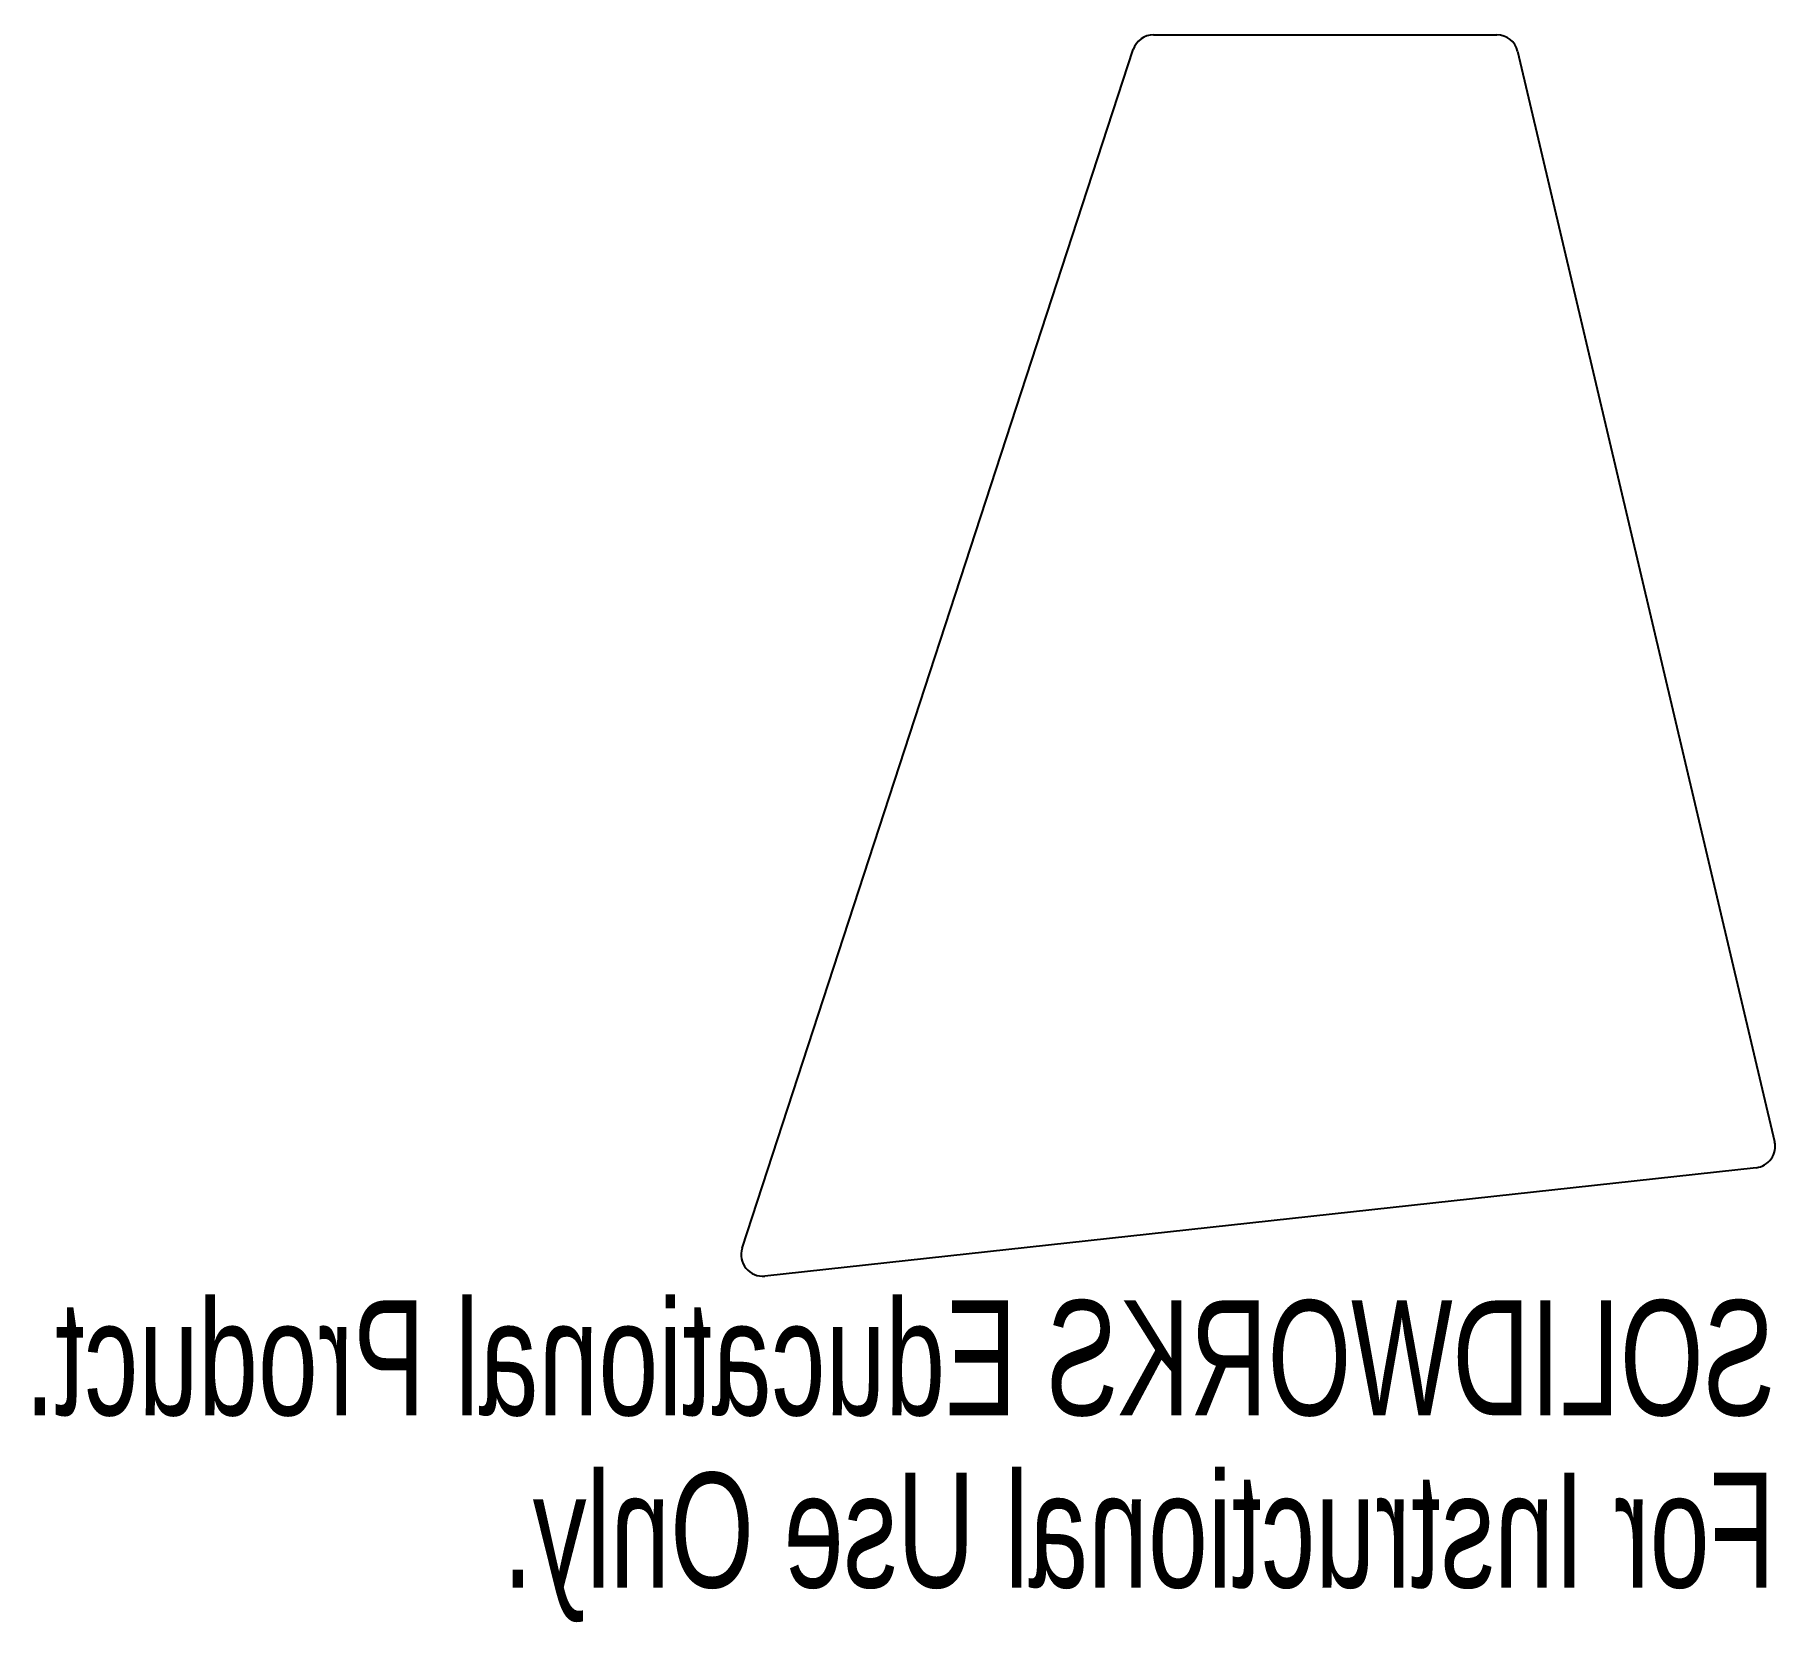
# Model space of a CAD drawing. Header units: millimetres. Extents: x -41.9 to 31.3, y -68.9 to -2.1.
import ezdxf

# ---------------------------------------------------------------- set-up
doc = ezdxf.new("R2010")
doc.units = ezdxf.units.MM
doc.styles.add('SLDTEXTSTYLE0', font='TXT', dxfattribs={"width": 0.7})

msp = doc.modelspace()

# ---------------------------------------------------------------- linework, layer by layer
at = {"color": 7, "linetype": 'Continuous', "lineweight": 25}
for p, q in [((5.177, -2.1), (19.625, -2.1)), ((-12.142, -53.164), (4.321, -2.721)), ((20.501, -2.793), (31.319, -48.676)), ((30.541, -49.777), (-11.189, -54.338))]:
    msp.add_line(p, q, dxfattribs=at)
for centre, start, end in [((5.177, -3), 90, 161.9246), ((19.625, -3), 13.2667, 90), ((30.443, -48.882), 276.2371, 13.2667), ((-11.287, -53.443), 161.9246, 276.2371)]:
    msp.add_arc(centre, 0.9, start, end, dxfattribs=at)

# ---------------------------------------------------------------- texts
at = {"color": 7, "linetype": 'Continuous', "extrusion": (0, 0, -1), "char_height": 4.83362, "attachment_point": 1, "text_direction": (-1, 0, 0), "style": 'SLDTEXTSTYLE0'}
for s, insert in [('SOLIDWORKS Educational Product.', (31.343, -55.362)), ('For Instructional Use Only.', (31.343, -62.613))]:
    msp.add_mtext(s, dxfattribs=dict(at, insert=insert))

doc.saveas('drawing.dxf')
